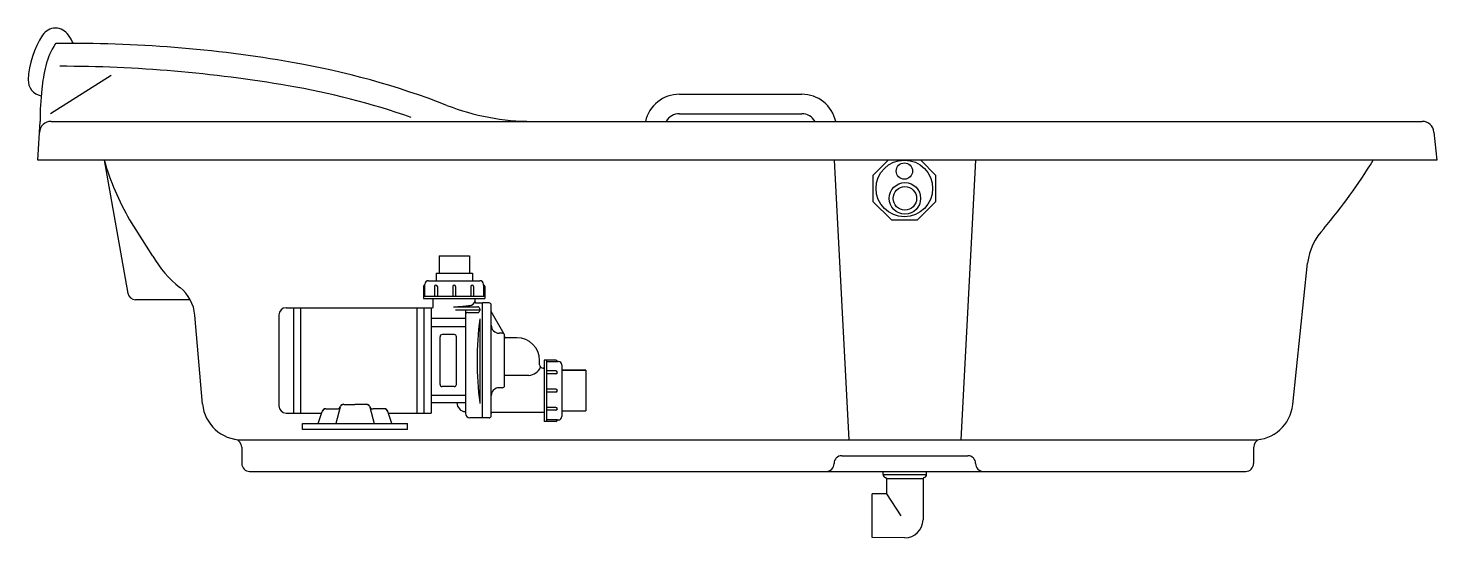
# Model space of a CAD drawing. Header units: millimetres. Extents: x -1252.56 to -1250.75, y 2247.1 to 2247.76.
import ezdxf

# ---------------------------------------------------------------- set-up
doc = ezdxf.new("R2010")
doc.units = ezdxf.units.MM
doc.header["$LTSCALE"] = 10
doc.layers.add('jacuzzi', color=1, linetype='Continuous')

msp = doc.modelspace()

# ---------------------------------------------------------------- linework, layer by layer
at = {"layer": 'jacuzzi'}
for p, q in [((-1252.536, 2247.6493), (-1252.4583, 2247.6986)), ((-1251.727, 2247.6741), (-1251.5698, 2247.6741)), ((-1251.727, 2247.6491), (-1251.5698, 2247.6491)), ((-1252.5527, 2247.5892), (-1252.5496, 2247.6392)), ((-1252.5353, 2247.6392), (-1251.9163, 2247.6392)), ((-1251.9163, 2247.6392), (-1250.797, 2247.6392)), ((-1250.797, 2247.6392), (-1250.7715, 2247.6392)), ((-1250.7564, 2247.6255), (-1250.7527, 2247.5892)), ((-1250.7527, 2247.5892), (-1252.5527, 2247.5892)), ((-1252.467, 2247.5892), (-1252.4368, 2247.4181)), ((-1251.5281, 2247.5892), (-1251.509, 2247.2297)), ((-1251.3461, 2247.5892), (-1251.3652, 2247.2297)), ((-1252.4046, 2247.466), (-1252.4343, 2247.5127)), ((-1250.938, 2247.275), (-1250.9189, 2247.4571)), ((-1252.3564, 2247.4099), (-1252.427, 2247.4099)), ((-1252.3405, 2247.2758), (-1252.3505, 2247.3902)), ((-1252.2901, 2247.2297), (-1250.9884, 2247.2297)), ((-1252.2901, 2247.2204), (-1252.2901, 2247.1993)), ((-1251.5181, 2247.2094), (-1251.3561, 2247.2094)), ((-1250.9884, 2247.2204), (-1250.9884, 2247.1993)), ((-1252.28, 2247.1892), (-1251.4651, 2247.1892)), ((-1251.4651, 2247.1892), (-1250.9985, 2247.1892)), ((-1251.4651, 2247.1851), (-1251.4651, 2247.1892)), ((-1251.4091, 2247.1851), (-1251.4091, 2247.1892)), ((-1251.4651, 2247.1851), (-1251.4091, 2247.1851)), ((-1251.4608, 2247.1799), (-1251.4607, 2247.1603)), ((-1251.4608, 2247.1799), (-1251.4134, 2247.1799)), ((-1251.4134, 2247.1799), (-1251.4137, 2247.1268)), ((-1251.4607, 2247.1603), (-1251.4791, 2247.1602)), ((-1251.4791, 2247.1582), (-1251.4791, 2247.1602)), ((-1251.4791, 2247.1055), (-1251.4791, 2247.1587)), ((-1251.4607, 2247.1603), (-1251.4423, 2247.132)), ((-1251.4791, 2247.1042), (-1251.4791, 2247.106)), ((-1251.4371, 2247.1038), (-1251.4791, 2247.1042))]:
    msp.add_line(p, q, dxfattribs=at)
at = {"layer": 'jacuzzi', "linetype": 'Continuous'}
for p, q in [((-1252.0362, 2247.4663), (-1251.997, 2247.4663)), ((-1252.04, 2247.4441), (-1251.9932, 2247.4441)), ((-1252.0545, 2247.4288), (-1252.0545, 2247.43)), ((-1252.0545, 2247.4287), (-1252.0545, 2247.4299)), ((-1252.0545, 2247.4145), (-1252.0545, 2247.4287)), ((-1252.05, 2247.4344), (-1251.9837, 2247.4344)), ((-1251.9792, 2247.4288), (-1251.9792, 2247.43)), ((-1251.9792, 2247.4287), (-1251.9792, 2247.4299)), ((-1251.9792, 2247.4287), (-1251.9792, 2247.4145)), ((-1252.0563, 2247.4145), (-1251.9774, 2247.4145)), ((-1252.0563, 2247.4116), (-1251.9774, 2247.4116)), ((-1252.0437, 2247.401), (-1252.0437, 2247.4116)), ((-1251.9897, 2247.4071), (-1251.9897, 2247.4116)), ((-1252.2424, 2247.3904), (-1252.2424, 2247.2734)), ((-1252.2424, 2247.3903), (-1252.2424, 2247.2734)), ((-1252.2331, 2247.3996), (-1252.0451, 2247.3996)), ((-1252.2238, 2247.3997), (-1252.2238, 2247.2641)), ((-1252.2238, 2247.3996), (-1252.2238, 2247.2641)), ((-1252.2146, 2247.3997), (-1252.2146, 2247.2641)), ((-1252.2146, 2247.3996), (-1252.2146, 2247.2641)), ((-1252.0651, 2247.3996), (-1252.0651, 2247.2641)), ((-1252.0558, 2247.3996), (-1252.0558, 2247.2641)), ((-1252.0465, 2247.3996), (-1252.0465, 2247.2773)), ((-1252.0465, 2247.3976), (-1252.0465, 2247.2773)), ((-1252.0179, 2247.4008), (-1251.9865, 2247.4008)), ((-1252.0152, 2247.397), (-1251.9839, 2247.397)), ((-1251.9998, 2247.3934), (-1251.9865, 2247.3934)), ((-1251.9883, 2247.4057), (-1251.9803, 2247.4057)), ((-1251.9883, 2247.4057), (-1251.9803, 2247.4057)), ((-1251.9839, 2247.3982), (-1251.9839, 2247.3961)), ((-1251.9839, 2247.3982), (-1251.9839, 2247.396)), ((-1251.9803, 2247.258), (-1251.9803, 2247.4057)), ((-1251.9803, 2247.258), (-1251.9803, 2247.4057)), ((-1251.972, 2247.4057), (-1251.9803, 2247.4057)), ((-1251.9692, 2247.2608), (-1251.9692, 2247.4029)), ((-1251.9524, 2247.3655), (-1251.9692, 2247.3946)), ((-1252.0465, 2247.3862), (-1252.0025, 2247.3862)), ((-1252.0465, 2247.3754), (-1252.0025, 2247.3754)), ((-1251.9839, 2247.3843), (-1251.9839, 2247.2764)), ((-1252.0351, 2247.3011), (-1252.0351, 2247.3624)), ((-1252.0167, 2247.3652), (-1252.0323, 2247.3652)), ((-1252.0139, 2247.3011), (-1252.0139, 2247.3624)), ((-1251.9548, 2247.3669), (-1251.9591, 2247.3669)), ((-1251.952, 2247.2996), (-1251.952, 2247.3641)), ((-1251.9362, 2247.3611), (-1251.9506, 2247.3611)), ((-1251.9069, 2247.3263), (-1251.9069, 2247.3318)), ((-1251.902, 2247.3219), (-1251.9025, 2247.3219)), ((-1251.9013, 2247.3324), (-1251.9013, 2247.2535)), ((-1251.8983, 2247.3324), (-1251.8983, 2247.2535)), ((-1251.8983, 2247.3306), (-1251.8829, 2247.3306)), ((-1251.8784, 2247.3262), (-1251.8784, 2247.2599)), ((-1251.8784, 2247.3261), (-1251.8784, 2247.2598)), ((-1251.8474, 2247.3192), (-1251.8784, 2247.3192)), ((-1251.8474, 2247.3191), (-1251.8784, 2247.3191)), ((-1251.8474, 2247.3192), (-1251.8474, 2247.271)), ((-1251.8474, 2247.3191), (-1251.8474, 2247.2672)), ((-1252.0167, 2247.2984), (-1252.0323, 2247.2984)), ((-1251.9209, 2247.3125), (-1251.952, 2247.3125)), ((-1252.0465, 2247.2873), (-1252.0465, 2247.2773)), ((-1252.0465, 2247.2872), (-1252.0025, 2247.2872)), ((-1252.0465, 2247.2872), (-1252.0465, 2247.2773)), ((-1252.0025, 2247.2873), (-1252.0025, 2247.2773)), ((-1252.0025, 2247.2872), (-1252.0025, 2247.2773)), ((-1251.9548, 2247.2968), (-1251.9591, 2247.2968)), ((-1252.2331, 2247.2641), (-1252.1874, 2247.2641)), ((-1252.2331, 2247.2641), (-1252.1874, 2247.2641)), ((-1252.1918, 2247.2508), (-1252.1866, 2247.2664)), ((-1252.1918, 2247.2507), (-1252.1866, 2247.2664)), ((-1252.1822, 2247.2696), (-1252.1676, 2247.2696)), ((-1252.1822, 2247.2695), (-1252.1676, 2247.2695)), ((-1252.1635, 2247.2719), (-1252.169, 2247.2508)), ((-1252.1635, 2247.2719), (-1252.169, 2247.2507)), ((-1252.159, 2247.2754), (-1252.1445, 2247.2754)), ((-1252.159, 2247.2754), (-1252.1445, 2247.2754)), ((-1252.13, 2247.2754), (-1252.1445, 2247.2754)), ((-1252.13, 2247.2754), (-1252.1445, 2247.2754)), ((-1252.1255, 2247.2719), (-1252.12, 2247.2508)), ((-1252.1255, 2247.2719), (-1252.12, 2247.2507)), ((-1252.1067, 2247.2696), (-1252.1213, 2247.2696)), ((-1252.1067, 2247.2695), (-1252.1213, 2247.2695)), ((-1252.0971, 2247.2508), (-1252.1023, 2247.2664)), ((-1252.0971, 2247.2507), (-1252.1023, 2247.2664)), ((-1252.1016, 2247.2641), (-1252.0465, 2247.2641)), ((-1252.0025, 2247.2773), (-1252.0465, 2247.2773)), ((-1252.0465, 2247.2773), (-1252.0465, 2247.2641)), ((-1252.0465, 2247.2773), (-1252.0465, 2247.2641)), ((-1252.0025, 2247.266), (-1252.0025, 2247.2639)), ((-1252.0025, 2247.266), (-1252.0025, 2247.2639)), ((-1251.9013, 2247.2651), (-1251.9678, 2247.2651)), ((-1251.8474, 2247.2667), (-1251.8784, 2247.2667)), ((-1251.8474, 2247.2747), (-1251.8474, 2247.271)), ((-1251.8474, 2247.271), (-1251.8474, 2247.2673)), ((-1252.2121, 2247.2508), (-1252.0769, 2247.2508)), ((-1252.2121, 2247.243), (-1252.2121, 2247.2508)), ((-1252.2121, 2247.2507), (-1252.0769, 2247.2507)), ((-1252.2121, 2247.2429), (-1252.2121, 2247.2507)), ((-1252.0769, 2247.243), (-1252.0769, 2247.2508)), ((-1252.0769, 2247.2429), (-1252.0769, 2247.2507)), ((-1251.9803, 2247.258), (-1251.9966, 2247.258)), ((-1251.972, 2247.258), (-1251.9803, 2247.258)), ((-1251.8841, 2247.2553), (-1251.8983, 2247.2553)), ((-1251.8841, 2247.2554), (-1251.8829, 2247.2554)), ((-1251.8841, 2247.2553), (-1251.8829, 2247.2553)), ((-1252.0769, 2247.243), (-1252.2121, 2247.243)), ((-1252.0769, 2247.2429), (-1252.2121, 2247.2429))]:
    msp.add_line(p, q, dxfattribs=at)
at = {"layer": 'jacuzzi'}
for points in [[(-1252.5068, 2247.7392, 0.027554), (-1252.5131, 2247.75, 0.540451), (-1252.5465, 2247.75, 0.135166), (-1252.5649, 2247.6928, 0.377838), (-1252.5483, 2247.6722)], [(-1252.072, 2247.6442, 0.040988), (-1252.2306, 2247.685, 0.042463), (-1252.5243, 2247.71)]]:
    msp.add_lwpolyline(points, format="xyb", dxfattribs=at)
for points in [[(-1251.4587, 2247.5892), (-1251.4782, 2247.5698), (-1251.4782, 2247.5362), (-1251.4544, 2247.5125), (-1251.454, 2247.5125)], [(-1251.4544, 2247.5125), (-1251.4209, 2247.5125), (-1251.3972, 2247.5362), (-1251.3972, 2247.5698), (-1251.4166, 2247.5892)]]:
    msp.add_lwpolyline(points, dxfattribs=at)
at = {"layer": 'jacuzzi', "linetype": 'Continuous'}
for points in [[(-1252.0362, 2247.4664), (-1252.0362, 2247.4441)], [(-1251.997, 2247.4664), (-1251.997, 2247.4441)], [(-1252.04, 2247.4441), (-1252.04, 2247.4345)], [(-1251.9932, 2247.4441), (-1251.9932, 2247.4344)], [(-1252.0563, 2247.4269), (-1252.0563, 2247.4116)], [(-1252.0421, 2247.4269), (-1252.0421, 2247.4145)], [(-1252.0385, 2247.4269), (-1252.0385, 2247.4145)], [(-1252.0186, 2247.4269), (-1252.0186, 2247.4145)], [(-1252.015, 2247.4269), (-1252.015, 2247.4145)], [(-1251.9954, 2247.4269), (-1251.9954, 2247.4145)], [(-1251.9918, 2247.4269), (-1251.9918, 2247.4145)], [(-1251.9774, 2247.4269), (-1251.9774, 2247.4116)], [(-1252.0025, 2247.397), (-1252.0025, 2247.2872)], [(-1251.8859, 2247.3324), (-1251.9013, 2247.3324)], [(-1251.8859, 2247.3183), (-1251.8983, 2247.3183)], [(-1251.8859, 2247.3147), (-1251.8983, 2247.3147)], [(-1251.8859, 2247.2948), (-1251.8983, 2247.2948)], [(-1251.8859, 2247.2912), (-1251.8983, 2247.2912)], [(-1252.0025, 2247.2773), (-1252.0025, 2247.2725), (-1252.0025, 2247.266)], [(-1252.0025, 2247.2773), (-1252.0025, 2247.2724), (-1252.0025, 2247.266)], [(-1251.8859, 2247.2715), (-1251.8983, 2247.2715)], [(-1251.8859, 2247.2679), (-1251.8983, 2247.2679)], [(-1251.8859, 2247.2535), (-1251.9013, 2247.2535)]]:
    msp.add_lwpolyline(points, dxfattribs=at)
msp.add_lwpolyline([(-1252.0179, 2247.4008, 0.008376), (-1252.0099, 2247.4012, 0.008376), (-1252.002, 2247.4019, 0.00574), (-1251.9965, 2247.4026, 0.000724), (-1251.9959, 2247.4027)], format="xyb", dxfattribs=at)
at = {"layer": 'jacuzzi'}
for centre, radius in [((-1251.4377, 2247.553), 0.0364), ((-1251.4377, 2247.5753), 0.0105), ((-1251.437, 2247.5402), 0.0202), ((-1251.437, 2247.5402), 0.0151)]:
    msp.add_circle(centre, radius, dxfattribs=at)
for centre, radius, start, end in [((-1252.4519, 2247.6881), 0.0931, 147.1078, 165.9638), ((-1252.5292, 2247.7382), 0.001, 90.8219, 147.1078), ((-1252.5059, 2246.1149), 1.6245, 80.0574, 90.8219), ((-1252.3996, 2246.6991), 1.0307, 68.7653, 80.2741), ((-1252.3343, 2247.6587), 0.2143, 165.9638, 174.0879), ((-1252.1452, 2247.6392), 0.4044, 174.0879, 180), ((-1251.727, 2247.6291), 0.045, 90, 167.1166), ((-1251.5698, 2247.6291), 0.045, 12.8396, 90), ((-1251.9163, 2247.9428), 0.3036, 248.7653, 270), ((-1251.727, 2247.6291), 0.02, 90, 150), ((-1251.5698, 2247.6291), 0.02, 30, 90), ((-1252.5353, 2247.624), 0.0152, 90, 176.5664), ((-1250.7715, 2247.624), 0.0152, 5.7106, 90), ((-1252.1345, 2247.6858), 0.3463, 196.2111, 210), ((-1251.4387, 2247.9591), 0.7084, 319.7652, 328.5172), ((-1250.8423, 2247.4481), 0.0771, 136.0591, 173.3), ((-1252.2819, 2247.5368), 0.1417, 210, 231.7461), ((-1252.4009, 2247.3858), 0.0506, 5, 51.7461), ((-1252.427, 2247.4199), 0.01, 190, 270), ((-1252.2901, 2247.2803), 0.0506, 185, 270), ((-1250.9884, 2247.2803), 0.0506, 270, 354), ((-1252.3002, 2247.2204), 0.0101, 0, 80.4059), ((-1250.9782, 2247.2204), 0.0101, 99.5941, 180), ((-1251.5181, 2247.1993), 0.0101, 90, 180), ((-1251.3561, 2247.1993), 0.0101, 0, 90), ((-1252.28, 2247.1993), 0.0101, 180, 270), ((-1251.5383, 2247.1993), 0.0101, 270, 0), ((-1251.3359, 2247.1993), 0.0101, 180, 270), ((-1250.9985, 2247.1993), 0.0101, 270, 0), ((-1251.4612, 2247.1851), 0.0039, 180, 257.8805), ((-1251.4623, 2247.1798), 0.0015, 0.5, 77.8805), ((-1251.4119, 2247.1798), 0.0015, 102.1195, 179.5), ((-1251.413, 2247.1851), 0.0039, 282.1195, 0), ((-1251.4369, 2247.127), 0.0232, 269.5, 359.5)]:
    msp.add_arc(centre, radius, start, end, dxfattribs=at)
at = {"layer": 'jacuzzi', "linetype": 'Continuous'}
for centre, radius, start, end in [((-1252.0545, 2247.4269), 0.0018, 90, 180), ((-1252.05, 2247.4299), 0.0045, 90, 180), ((-1252.0403, 2247.4269), 0.0018, 0, 180), ((-1252.0168, 2247.4269), 0.0018, 0, 180), ((-1251.9936, 2247.4269), 0.0018, 0, 180), ((-1251.9837, 2247.4299), 0.0045, 0, 90), ((-1251.9792, 2247.4269), 0.0018, 0, 90), ((-1251.9975, 2247.4105), 0.00798, 273.3278, 346.1608), ((-1251.9883, 2247.4071), 0.00141, 180, 270), ((-1251.9883, 2247.4071), 0.00141, 180, 270), ((-1252.2331, 2247.3904), 0.00928, 90, 180), ((-1252.2331, 2247.3903), 0.00928, 90, 180), ((-1252.0451, 2247.401), 0.00141, 270, 0), ((-1251.9998, 2247.3908), 0.00261, 90, 180), ((-1251.9865, 2247.3982), 0.00261, 0, 90), ((-1251.9865, 2247.396), 0.00261, 270, 0), ((-1251.972, 2247.4029), 0.00279, 0, 90), ((-1251.5807, 2247.3314), 0.4068, 172.3703, 187.6297), ((-1251.5807, 2247.3313), 0.4068, 172.3703, 187.6297), ((-1251.9591, 2247.377), 0.0101, 180, 270), ((-1252.0323, 2247.3624), 0.00278, 90, 180), ((-1252.0167, 2247.3624), 0.00278, 0, 90), ((-1251.9548, 2247.3641), 0.00279, 0, 90), ((-1251.9506, 2247.3625), 0.00142, 180, 270), ((-1251.9362, 2247.3318), 0.0292, 0, 90), ((-1251.9221, 2247.3305), 0.0179, 273.8645, 336.2532), ((-1251.9025, 2247.3263), 0.00441, 180, 270), ((-1251.902, 2247.3227), 0.000743, 270, 345.1417), ((-1251.8859, 2247.3306), 0.0018, 0, 90), ((-1251.8859, 2247.3165), 0.0018, 270, 90), ((-1251.8829, 2247.3261), 0.0045, 0, 90), ((-1252.0323, 2247.3011), 0.00278, 180, 270), ((-1252.0167, 2247.3011), 0.00278, 270, 0), ((-1251.9548, 2247.2996), 0.00279, 270, 0), ((-1251.9591, 2247.2867), 0.0101, 90, 180), ((-1251.8859, 2247.293), 0.0018, 270, 90), ((-1252.2331, 2247.2734), 0.00928, 180, 270), ((-1252.2331, 2247.2734), 0.00928, 180, 270), ((-1252.1822, 2247.265), 0.00464, 90, 161.6055), ((-1252.1822, 2247.2649), 0.00464, 90, 161.6055), ((-1252.1676, 2247.2742), 0.00464, 270, 338.1026), ((-1252.1676, 2247.2742), 0.00464, 270, 338.1026), ((-1252.159, 2247.2708), 0.00464, 90, 158.1026), ((-1252.159, 2247.2707), 0.00464, 90, 158.1026), ((-1252.13, 2247.2708), 0.00464, 21.8974, 90), ((-1252.13, 2247.2707), 0.00464, 21.8974, 90), ((-1252.1213, 2247.2742), 0.00464, 201.8974, 270), ((-1252.1213, 2247.2742), 0.00464, 201.8974, 270), ((-1252.1067, 2247.265), 0.00464, 18.3945, 90), ((-1252.1067, 2247.2649), 0.00464, 18.3945, 90), ((-1252.002, 2247.2773), 0.0113, 180, 267.6128), ((-1252.002, 2247.2773), 0.0113, 180, 267.6128), ((-1251.9966, 2247.2639), 0.00585, 180, 270), ((-1251.9966, 2247.2639), 0.00585, 180, 270), ((-1251.9678, 2247.2637), 0.00142, 90, 180), ((-1251.8859, 2247.2697), 0.0018, 270, 90), ((-1251.972, 2247.2608), 0.00279, 270, 0), ((-1251.8859, 2247.2553), 0.0018, 270, 0), ((-1251.8829, 2247.2598), 0.0045, 270, 0)]:
    msp.add_arc(centre, radius, start, end, dxfattribs=at)

doc.saveas('drawing.dxf')
